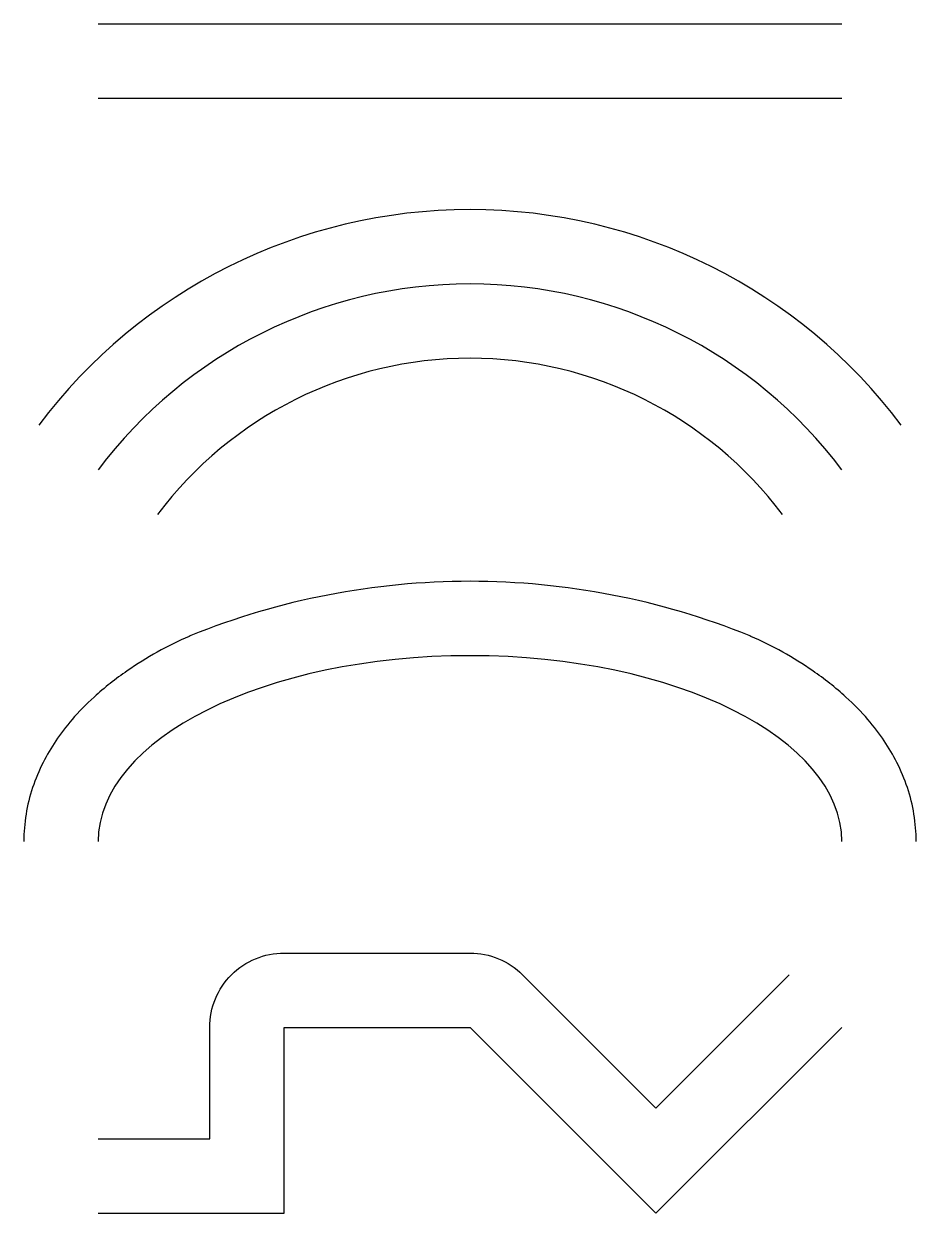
# Model space of a CAD drawing. Header units: millimetres. Extents: x 8 to 32, y 0 to 32.
import ezdxf

# ---------------------------------------------------------------- set-up
doc = ezdxf.new("R2010")
doc.units = ezdxf.units.MM
doc.layers.get('0').update_dxf_attribs({"lineweight": 25})

msp = doc.modelspace()

# ---------------------------------------------------------------- linework, layer by layer
for p, q in [((10, 32), (30, 32)), ((10, 30), (30, 30))]:
    msp.add_line(p, q)
at = {"flags": 128}
for points in [[(32, 10, 0.081168), (31.763, 11.449, 0.03872), (31.481, 12.125, 0.032519), (31.14, 12.707, 0.03138), (30.703, 13.279, 0.032736), (30.11, 13.887, 0.03721), (29.218, 14.591, 0.049638), (27.554, 15.52, 0.006533), (27.506, 15.541, 0.096323), (20, 17, 0.096323), (12.494, 15.541, 0.006533), (12.446, 15.52, 0.049638), (10.782, 14.591, 0.03721), (9.89, 13.887, 0.032736), (9.297, 13.279, 0.03138), (8.86, 12.707, 0.032519), (8.519, 12.125, 0.03872), (8.237, 11.449, 0.081168), (8, 10)], [(10, 2), (13, 2), (13, 5, -0.414214), (15, 7), (20, 7, -0.198912), (21.414, 6.414), (25, 2.828), (28.586, 6.414)]]:
    msp.add_lwpolyline(points, format="xyb", dxfattribs=at)
msp.add_lwpolyline([(10, 0), (15, 0), (15, 5), (20, 5), (25, 0), (30, 5)])
for radius in [14.5, 12.5, 10.5]:
    msp.add_arc((20, 12.5), radius, 36.8699, 143.1301)
msp.add_ellipse((20, 10), major_axis=(-10, 0), ratio=0.5, start_param=3.141593, end_param=6.283185)

doc.saveas('drawing.dxf')
